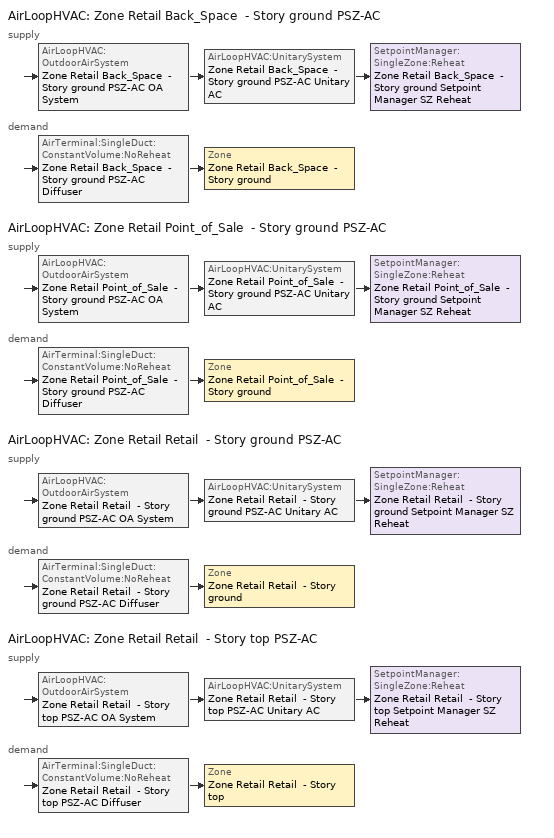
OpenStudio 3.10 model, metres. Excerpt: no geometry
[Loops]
AirLoopHVAC 'Zone Retail Back_Space  - Story ground PSZ-AC'
 supply: AirLoopHVAC:OutdoorAirSystem 'Zone Retail Back_Space  - Story ground PSZ-AC OA System' > AirLoopHVAC:UnitarySystem 'Zone Retail Back_Space  - Story ground PSZ-AC Unitary AC' > SetpointManager:SingleZone:Reheat 'Zone Retail Back_Space  - Story ground Setpoint Manager SZ Reheat'
 demand: AirTerminal:SingleDuct:ConstantVolume:NoReheat 'Zone Retail Back_Space  - Story ground PSZ-AC Diffuser' > Zone 'Zone Retail Back_Space  - Story ground'
AirLoopHVAC 'Zone Retail Point_of_Sale  - Story ground PSZ-AC'
 supply: AirLoopHVAC:OutdoorAirSystem 'Zone Retail Point_of_Sale  - Story ground PSZ-AC OA System' > AirLoopHVAC:UnitarySystem 'Zone Retail Point_of_Sale  - Story ground PSZ-AC Unitary AC' > SetpointManager:SingleZone:Reheat 'Zone Retail Point_of_Sale  - Story ground Setpoint Manager SZ Reheat'
 demand: AirTerminal:SingleDuct:ConstantVolume:NoReheat 'Zone Retail Point_of_Sale  - Story ground PSZ-AC Diffuser' > Zone 'Zone Retail Point_of_Sale  - Story ground'
AirLoopHVAC 'Zone Retail Retail  - Story ground PSZ-AC'
 supply: AirLoopHVAC:OutdoorAirSystem 'Zone Retail Retail  - Story ground PSZ-AC OA System' > AirLoopHVAC:UnitarySystem 'Zone Retail Retail  - Story ground PSZ-AC Unitary AC' > SetpointManager:SingleZone:Reheat 'Zone Retail Retail  - Story ground Setpoint Manager SZ Reheat'
 demand: AirTerminal:SingleDuct:ConstantVolume:NoReheat 'Zone Retail Retail  - Story ground PSZ-AC Diffuser' > Zone 'Zone Retail Retail  - Story ground'
AirLoopHVAC 'Zone Retail Retail  - Story top PSZ-AC'
 supply: AirLoopHVAC:OutdoorAirSystem 'Zone Retail Retail  - Story top PSZ-AC OA System' > AirLoopHVAC:UnitarySystem 'Zone Retail Retail  - Story top PSZ-AC Unitary AC' > SetpointManager:SingleZone:Reheat 'Zone Retail Retail  - Story top Setpoint Manager SZ Reheat'
 demand: AirTerminal:SingleDuct:ConstantVolume:NoReheat 'Zone Retail Retail  - Story top PSZ-AC Diffuser' > Zone 'Zone Retail Retail  - Story top'
[SizingPeriod:DesignDay] Barometric Pressure {Pa}=99536; Wind Speed {m/s}=2.1; Wind Direction {deg}=180; Rain Indicator=No; Snow Indicator=No; Day of Month=21; Day Type=SummerDesignDay; Daylight Saving Time Indicator=No; Humidity Condition Type=Wetbulb; Dry-Bulb Temperature Range Modifier Type=DefaultMultipliers; Solar Model Indicator=ASHRAETau
Name | Maximum Dry-Bulb Temperature {C} | Daily Dry-Bulb Temperature Range {deltaC} | Month | Wetbulb or DewPoint at Maximum Dry-Bulb {C} | ASHRAE Clear Sky Optical Depth for Beam Irradiance | ASHRAE Clear Sky Optical Depth for Diffuse Irradiance
Louisa Co Freeman Fl October .4% Condns DB=>MCWB 1 | 31.1 | 12.4 | 10 | 23.5 | 0.352 | 2.475
Louisa Co Freeman Fl September .4% Condns DB=>MCWB 1 | 33.8 | 11.8 | 9 | 23.2 | 0.382 | 2.406
[Sizing:Zone] Zone Cooling Design Supply Air Temperature Input Method=SupplyAirTemperature; Zone Cooling Design Supply Air Temperature Difference {deltaC}=11.11; Zone Heating Design Supply Air Temperature Input Method=SupplyAirTemperature; Zone Heating Design Supply Air Temperature {C}=50; Zone Heating Design Supply Air Temperature Difference {deltaC}=11.11; Zone Cooling Design Supply Air Humidity Ratio {kg-H2O/kg-air}=0.0085; Zone Heating Design Supply Air Humidity Ratio {kg-H2O/kg-air}=0.008; Cooling Design Air Flow Method=DesignDay; Heating Design Air Flow Method=DesignDay; Heating Maximum Air Flow Fraction=1; Account for Dedicated Outdoor Air System=No; Dedicated Outdoor Air System Control Strategy=NeutralSupplyAir; Dedicated Outdoor Air Low Setpoint Temperature for Design {C}=autosize; Dedicated Outdoor Air High Setpoint Temperature for Design {C}=autosize; Zone Load Sizing Method=Sensible Load Only No Latent Load; Zone Latent Cooling Design Supply Air Humidity Ratio Input Method=HumidityRatioDifference; Zone Cooling Design Supply Air Humidity Ratio Difference {kgWater/kgDryAir}=0.005; Zone Latent Heating Design Supply Air Humidity Ratio Input Method=HumidityRatioDifference; Zone Humidification Design Supply Air Humidity Ratio Difference {kgWater/kgDryAir}=0.005; Sizing Option=Coincident
Name | Zone Cooling Design Supply Air Temperature {C}
Zone Retail Retail  - Story ground; Zone Retail Point_of_Sale  - Story ground; Zone Retail Back_Space  - Story ground; Zone Retail Retail  - Story top | 12.7778
Zone Retail Entry  - Story ground | 14
[Zone equipment]
Zone Retail Retail  - Story ground: Zone Retail Retail  - Story ground PSZ-AC Diffuser
Zone Retail Entry  - Story ground: Zone Retail Entry  - Story ground Unit Heater
Zone Retail Point_of_Sale  - Story ground: Zone Retail Point_of_Sale  - Story ground PSZ-AC Diffuser
Zone Retail Back_Space  - Story ground: Zone Retail Back_Space  - Story ground PSZ-AC Diffuser
Zone Retail Retail  - Story top: Zone Retail Retail  - Story top PSZ-AC Diffuser
[AirLoopHVAC] Design Return Air Flow Fraction of Supply Air Flow=1
Name | Availability Schedule | Design Supply Air Flow Rate {m3/s}
Zone Retail Back_Space  - Story ground PSZ-AC | Zone Retail Back_Space  - Story ground PSZ-AC Occ Sch | 0.487508
Zone Retail Point_of_Sale  - Story ground PSZ-AC | Zone Retail Point_of_Sale  - Story ground PSZ-AC Occ Sch | 0.186677
Zone Retail Retail  - Story ground PSZ-AC | Zone Retail Retail  - Story ground PSZ-AC Occ Sch | 0.616757
Zone Retail Retail  - Story top PSZ-AC | Zone Retail Retail  - Story top PSZ-AC Occ Sch | 1.60197
[Sizing:System] Type of Load to Size On=Sensible; Central Heating Maximum System Air Flow Ratio=1; Preheat Design Temperature {C}=7.22222; Preheat Design Humidity Ratio {kg-H2O/kg-Air}=0.008; Precool Design Temperature {C}=12.7778; Precool Design Humidity Ratio {kg-H2O/kg-Air}=0.008; Central Cooling Design Supply Air Temperature {C}=12.7778; Central Heating Design Supply Air Temperature {C}=50; Sizing Option=Coincident; 100% Outdoor Air in Cooling=No; 100% Outdoor Air in Heating=No; Central Cooling Design Supply Air Humidity Ratio {kg-H2O/kg-Air}=0.0085; Central Heating Design Supply Air Humidity Ratio {kg-H2O/kg-Air}=0.008; Cooling Design Air Flow Method=DesignDay; Heating Design Air Flow Method=DesignDay; System Outdoor Air Method=ZoneSum; Zone Maximum Outdoor Air Fraction=1; Cooling Supply Air Flow Rate Per Floor Area {m3/s-m2}=0.00996765; Cooling Fraction of Autosized Cooling Supply Air Flow Rate=1; Cooling Supply Air Flow Rate Per Unit Cooling Capacity {m3/s-W}=3.94755e-05; Heating Supply Air Flow Rate Per Floor Area {m3/s-m2}=0.00996765; Heating Fraction of Autosized Heating Supply Air Flow Rate=1; Heating Fraction of Autosized Cooling Supply Air Flow Rate=1; Heating Supply Air Flow Rate Per Unit Heating Capacity {m3/s-W}=3.15882e-05; Cooling Design Capacity Method=CoolingDesignCapacity; Cooling Design Capacity Per Floor Area {W/m2}=234.7; Fraction of Autosized Cooling Design Capacity=1; Heating Design Capacity Method=HeatingDesignCapacity; Heating Design Capacity Per Floor Area {W/m2}=157; Fraction of Autosized Heating Design Capacity=1; Central Cooling Capacity Control Method=OnOff; Occupant Diversity=1
Name | Design Outdoor Air Flow Rate {m3/s} | Cooling Design Capacity {W} | Heating Design Capacity {W}
Zone Retail Back_Space  - Story ground PSZ-AC | 0.487508 | 6115.1 | 5745.84
Zone Retail Point_of_Sale  - Story ground PSZ-AC | 0.186677 | 2501.26 | 1867.29
Zone Retail Retail  - Story ground PSZ-AC | 0.616757 | 8474.28 | 8603.92
Zone Retail Retail  - Story top PSZ-AC | 1.60197 | 21305.14 | 19155.9
[SetpointManager:SingleZone:Reheat] Minimum Supply Air Temperature {C}=12.7778; Maximum Supply Air Temperature {C}=50
Name | Control Zone | Setpoint Node or NodeList
Zone Retail Back_Space  - Story ground Setpoint Manager SZ Reheat | Zone Retail Back_Space  - Story ground | Zone Retail Back_Space  - Story ground PSZ-AC Supply Outlet Node
Zone Retail Point_of_Sale  - Story ground Setpoint Manager SZ Reheat | Zone Retail Point_of_Sale  - Story ground | Zone Retail Point_of_Sale  - Story ground PSZ-AC Supply Outlet Node
Zone Retail Retail  - Story ground Setpoint Manager SZ Reheat | Zone Retail Retail  - Story ground | Zone Retail Retail  - Story ground PSZ-AC Supply Outlet Node
Zone Retail Retail  - Story top Setpoint Manager SZ Reheat | Zone Retail Retail  - Story top | Zone Retail Retail  - Story top PSZ-AC Supply Outlet Node
[Coil:Heating:Gas] Availability Schedule=Always On Discrete; Gas Burner Efficiency=0.8; On Cycle Parasitic Electric Load {W}=0; Off Cycle Parasitic Gas Load {W}=0
Name | Nominal Capacity {W}
Zone Retail Back_Space  - Story ground PSZ-AC Gas Htg Coil 61kBtu/hr 0.8 Thermal Eff | 17556
Zone Retail Point_of_Sale  - Story ground PSZ-AC Gas Htg Coil 27kBtu/hr 0.8 Thermal Eff | 7054.74
Zone Retail Retail  - Story ground PSZ-AC Gas Htg Coil 93kBtu/hr 0.8 Thermal Eff | 23763.8
Zone Retail Entry  - Story ground UnitHeater Gas Htg Coil 1kBtu/hr 0.8 Thermal Eff | 443.849
Zone Retail Retail  - Story top PSZ-AC Gas Htg Coil 212kBtu/hr 0.8 Thermal Eff | 59920.5
[Coil:Heating:Electric] Availability Schedule=Always Off Discrete; Efficiency=1; Nominal Capacity {W}=0
Zone Retail Back_Space  - Story ground PSZ-AC No Heat; Zone Retail Point_of_Sale  - Story ground PSZ-AC No Heat; Zone Retail Retail  - Story ground PSZ-AC No Heat; Zone Retail Retail  - Story top PSZ-AC No Heat
[Coil:Cooling:DX:SingleSpeed] Availability Schedule=Always On Discrete; Rated Evaporator Fan Power Per Volume Flow Rate 2017 {W/(m3/s)}=773.3; Rated Evaporator Fan Power Per Volume Flow Rate 2023 {W/(m3/s)}=934.4; Total Cooling Capacity Function of Temperature Curve=DOE Ref DX Clg Coil Cool-Cap-fT; Total Cooling Capacity Function of Flow Fraction Curve=DOE Ref DX Clg Coil Cool-CAP-fFlow; Energy Input Ratio Function of Temperature Curve=DOE Ref DX Clg Coil Cool-EIR-fT; Energy Input Ratio Function of Flow Fraction Curve=DOE Ref DX Clg Coil Cool-EIR-fFlow; Part Load Fraction Correlation Curve=DOE Ref DX Clg Coil Cool-PLF-fPLR; Minimum Outdoor Dry-Bulb Temperature for Compressor Operation {C}=-25; Nominal Time for Condensate Removal to Begin {s}=0; Ratio of Initial Moisture Evaporation Rate and Steady State Latent Capacity=0; Maximum Cycling Rate {cycles/hr}=0; Latent Capacity Time Constant {s}=0; Condenser Type=AirCooled; Evaporative Condenser Effectiveness=0.9; Evaporative Condenser Air Flow Rate {m3/s}=autosize; Evaporative Condenser Pump Rated Power Consumption {W}=autosize; Crankcase Heater Capacity {W}=0; Maximum Outdoor Dry-Bulb Temperature for Crankcase Heater Operation {C}=10; Basin Heater Capacity {W/K}=0; Basin Heater Setpoint Temperature {C}=2
Name | Rated Total Cooling Capacity {W} | Rated Sensible Heat Ratio | Rated COP {W/W} | Rated Air Flow Rate {m3/s}
Zone Retail Back_Space  - Story ground PSZ-AC 1spd DX AC Clg Coil 31kBtu/hr 11.06SEER 34kBtu/hr 9.7SEER | 9520.57 | 0.785638 | 2.967036 | 0.487508
Zone Retail Point_of_Sale  - Story ground PSZ-AC 1spd DX AC Clg Coil 15kBtu/hr 11.06SEER 16kBtu/hr 9.7SEER | 4022.17 | 0.748464 | 2.967036 | 0.186677
Zone Retail Retail  - Story ground PSZ-AC 1spd DX AC Clg Coil 51kBtu/hr 11.06SEER 55kBtu/hr 9.7SEER | 13931.9 | 0.731422 | 2.967036 | 0.616757
Zone Retail Retail  - Story top PSZ-AC 1spd DX AC Clg Coil 116kBtu/hr 9.63EER 111kBtu/hr 8.9EER | 30666.8 | 0.79392 | 3.10038 | 1.60197
[Fan:OnOff] Availability Schedule=Always On Discrete; Pressure Rise {Pa}=622.722; Motor In Airstream Fraction=1
Name | Fan Total Efficiency | Maximum Flow Rate {m3/s} | Motor Efficiency | Fan Power Ratio Function of Speed Ratio Curve | Fan Efficiency Ratio Function of Speed Ratio Curve
Zone Retail Back_Space  - Story ground PSZ-AC Fan | 0.1885 | 0.487508 | 0.29 | Fan On Off Power Curve | Fan On Off Efficiency Curve
Zone Retail Point_of_Sale  - Story ground PSZ-AC Fan | 0.1885 | 0.186677 | 0.29 | Fan On Off Power Curve 1 | Fan On Off Efficiency Curve 1
Zone Retail Retail  - Story ground PSZ-AC Fan | 0.1885 | 0.616757 | 0.29 | Fan On Off Power Curve 2 | Fan On Off Efficiency Curve 2
Zone Retail Retail  - Story top PSZ-AC Fan | 0.546 | 1.60197 | 0.84 | Fan On Off Power Curve 3 | Fan On Off Efficiency Curve 3
[AirLoopHVAC:UnitarySystem] Control Type=Load; Dehumidification Control Type=None; Availability Schedule=Always On Discrete; Fan Placement=DrawThrough; DX Heating Coil Sizing Ratio=1; Use DOAS DX Cooling Coil=No; DOAS DX Cooling Coil Leaving Minimum Air Temperature {C}=2; Latent Load Control=SensibleOnlyLoadControl; Supply Air Flow Rate Method During Cooling Operation=SupplyAirFlowRate; Supply Air Flow Rate Method During Heating Operation=SupplyAirFlowRate; Supply Air Flow Rate Method When No Cooling or Heating is Required=None; No Load Supply Air Flow Rate Control Set To Low Speed=Yes; Maximum Supply Air Temperature {C}=50; Maximum Outdoor Dry-Bulb Temperature for Supplemental Heater Operation {C}=21; Ancilliary On-Cycle Electric Power {W}=0; Ancilliary Off-Cycle Electric Power {W}=0
Name | Controlling Zone or Thermostat Location | Supply Fan | Supply Air Fan Operating Mode Schedule | Heating Coil | Cooling Coil | Supplemental Heating Coil | Supply Air Flow Rate During Cooling Operation {m3/s} | Supply Air Flow Rate During Heating Operation {m3/s}
Zone Retail Back_Space  - Story ground PSZ-AC Unitary AC | Zone Retail Back_Space  - Story ground | Zone Retail Back_Space  - Story ground PSZ-AC Fan | Zone Retail Back_Space  - Story ground PSZ-AC_night_fancycle_schedule | Zone Retail Back_Space  - Story ground PSZ-AC Gas Htg Coil 61kBtu/hr 0.8 Thermal Eff | Zone Retail Back_Space  - Story ground PSZ-AC 1spd DX AC Clg Coil 31kBtu/hr 11.06SEER 34kBtu/hr 9.7SEER | Zone Retail Back_Space  - Story ground PSZ-AC No Heat | 0.487508 | 0.487508
Zone Retail Point_of_Sale  - Story ground PSZ-AC Unitary AC | Zone Retail Point_of_Sale  - Story ground | Zone Retail Point_of_Sale  - Story ground PSZ-AC Fan | Zone Retail Point_of_Sale  - Story ground PSZ-AC_night_fancycle_schedule | Zone Retail Point_of_Sale  - Story ground PSZ-AC Gas Htg Coil 27kBtu/hr 0.8 Thermal Eff | Zone Retail Point_of_Sale  - Story ground PSZ-AC 1spd DX AC Clg Coil 15kBtu/hr 11.06SEER 16kBtu/hr 9.7SEER | Zone Retail Point_of_Sale  - Story ground PSZ-AC No Heat | 0.186677 | 0.186677
Zone Retail Retail  - Story ground PSZ-AC Unitary AC | Zone Retail Retail  - Story ground | Zone Retail Retail  - Story ground PSZ-AC Fan | Zone Retail Retail  - Story ground PSZ-AC_night_fancycle_schedule | Zone Retail Retail  - Story ground PSZ-AC Gas Htg Coil 93kBtu/hr 0.8 Thermal Eff | Zone Retail Retail  - Story ground PSZ-AC 1spd DX AC Clg Coil 51kBtu/hr 11.06SEER 55kBtu/hr 9.7SEER | Zone Retail Retail  - Story ground PSZ-AC No Heat | 0.616757 | 0.616757
Zone Retail Retail  - Story top PSZ-AC Unitary AC | Zone Retail Retail  - Story top | Zone Retail Retail  - Story top PSZ-AC Fan | Zone Retail Retail  - Story top PSZ-AC_night_fancycle_schedule | Zone Retail Retail  - Story top PSZ-AC Gas Htg Coil 212kBtu/hr 0.8 Thermal Eff | Zone Retail Retail  - Story top PSZ-AC 1spd DX AC Clg Coil 116kBtu/hr 9.63EER 111kBtu/hr 8.9EER | Zone Retail Retail  - Story top PSZ-AC No Heat | 1.60197 | 1.60197
[Controller:OutdoorAir] Economizer Control Type=NoEconomizer; Economizer Control Action Type=ModulateFlow; Economizer Maximum Limit Dry-Bulb Temperature {C}=28; Economizer Maximum Limit Enthalpy {J/kg}=64000; Lockout Type=LockoutWithCompressor; Minimum Limit Type=FixedMinimum; High Humidity Control=No; High Humidity Outdoor Air Flow Ratio=1; Control High Indoor Humidity Based on Outdoor Humidity Ratio=Yes; Heat Recovery Bypass Control Type=BypassWhenWithinEconomizerLimits; Economizer Operation Staging=InterlockedWithMechanicalCooling
Name | Minimum Outdoor Air Flow Rate {m3/s} | Maximum Outdoor Air Flow Rate {m3/s} | Minimum Outdoor Air Schedule | Controller Mechanical Ventilation
Zone Retail Back_Space  - Story ground PSZ-AC OA System Controller | 0.0234463 | 0.487508 | Zone Retail Back_Space  - Story ground PSZ-AC_night_ventcycle_schedule | Controller Mechanical Ventilation 1
Zone Retail Point_of_Sale  - Story ground PSZ-AC OA System Controller | 0.0186042 | 0.186677 | Zone Retail Point_of_Sale  - Story ground PSZ-AC_night_ventcycle_schedule | Controller Mechanical Ventilation 2
Zone Retail Retail  - Story ground PSZ-AC OA System Controller | 0.0746149 | 0.616757 | Zone Retail Retail  - Story ground PSZ-AC_night_ventcycle_schedule | Controller Mechanical Ventilation 3
Zone Retail Retail  - Story top PSZ-AC OA System Controller | 0.141584 | 1.60197 | Zone Retail Retail  - Story top PSZ-AC_night_ventcycle_schedule | Controller Mechanical Ventilation 4
[Controller:MechanicalVentilation] Availability Schedule=Always On Discrete
Controller Mechanical Ventilation 1; Controller Mechanical Ventilation 2; Controller Mechanical Ventilation 3; Controller Mechanical Ventilation 4
[AirLoopHVAC:OutdoorAirSystem]
Name | Controller
Zone Retail Back_Space  - Story ground PSZ-AC OA System | Zone Retail Back_Space  - Story ground PSZ-AC OA System Controller
Zone Retail Point_of_Sale  - Story ground PSZ-AC OA System | Zone Retail Point_of_Sale  - Story ground PSZ-AC OA System Controller
Zone Retail Retail  - Story ground PSZ-AC OA System | Zone Retail Retail  - Story ground PSZ-AC OA System Controller
Zone Retail Retail  - Story top PSZ-AC OA System | Zone Retail Retail  - Story top PSZ-AC OA System Controller
[AvailabilityManager:NightCycle] Applicability Schedule=Always On Discrete; Control Type=CycleOnAny; Thermostat Tolerance {deltaC}=1.9999; Cycling Run Time Control Type=Thermostat; Cycling Run Time {s}=1800
Availability Manager Night Cycle 1; Availability Manager Night Cycle 2; Availability Manager Night Cycle 3; Availability Manager Night Cycle 4
[AirTerminal:SingleDuct:ConstantVolume:NoReheat] Availability Schedule=Always On Discrete
Name | Maximum Air Flow Rate {m3/s}
Zone Retail Back_Space  - Story ground PSZ-AC Diffuser | 0.487508
Zone Retail Point_of_Sale  - Story ground PSZ-AC Diffuser | 0.186677
Zone Retail Retail  - Story ground PSZ-AC Diffuser | 0.616757
Zone Retail Retail  - Story top PSZ-AC Diffuser | 1.60197
[Fan:ConstantVolume]
Zone Retail Entry  - Story ground UnitHeater Fan: Availability Schedule=Always On Discrete; Fan Total Efficiency=0.1885; Pressure Rise {Pa}=49.8178; Maximum Flow Rate {m3/s}=0.0127359; Motor Efficiency=0.29; Motor In Airstream Fraction=1
[ZoneHVAC:UnitHeater]
Zone Retail Entry  - Story ground Unit Heater: Availability Schedule=Always On Discrete; Supply Air Fan=Zone Retail Entry  - Story ground UnitHeater Fan; Maximum Supply Air Flow Rate {m3/s}=0.0127359; Fan Control Type=OnOff; Heating Coil=Zone Retail Entry  - Story ground UnitHeater Gas Htg Coil 1kBtu/hr 0.8 Thermal Eff; Maximum Hot Water Flow Rate {m3/s}=autosize; Minimum Hot Water Flow Rate {m3/s}=0; Heating Convergence Tolerance=0.001
[Schedule:Ruleset]
Name | Default Day Schedule | Summer Design Day Schedule | Winter Design Day Schedule
Zone Retail Back_Space  - Story ground PSZ-AC Occ Sch | Zone Retail Back_Space  - Story ground PSZ-AC Occ Sch Default | Zone Retail Back_Space  - Story ground PSZ-AC Occ Sch Summer Design Day | Zone Retail Back_Space  - Story ground PSZ-AC Occ Sch Winter Design Day
Zone Retail Point_of_Sale  - Story ground PSZ-AC Occ Sch | Zone Retail Point_of_Sale  - Story ground PSZ-AC Occ Sch Default | Zone Retail Point_of_Sale  - Story ground PSZ-AC Occ Sch Summer Design Day | Zone Retail Point_of_Sale  - Story ground PSZ-AC Occ Sch Winter Design Day
Zone Retail Retail  - Story ground PSZ-AC Occ Sch | Zone Retail Retail  - Story ground PSZ-AC Occ Sch Default | Zone Retail Retail  - Story ground PSZ-AC Occ Sch Summer Design Day | Zone Retail Retail  - Story ground PSZ-AC Occ Sch Winter Design Day
Zone Retail Retail  - Story top PSZ-AC Occ Sch | Zone Retail Retail  - Story top PSZ-AC Occ Sch Default | Zone Retail Retail  - Story top PSZ-AC Occ Sch Summer Design Day | Zone Retail Retail  - Story top PSZ-AC Occ Sch Winter Design Day
Zone Retail Back_Space  - Story ground PSZ-AC_night_fancycle_schedule | Zone Retail Back_Space  - Story ground PSZ-AC Occ Sch Default 1 | Zone Retail Back_Space  - Story ground PSZ-AC Occ Sch Summer Design Day 1 | Zone Retail Back_Space  - Story ground PSZ-AC Occ Sch Winter Design Day 1
Zone Retail Point_of_Sale  - Story ground PSZ-AC_night_fancycle_schedule | Zone Retail Point_of_Sale  - Story ground PSZ-AC Occ Sch Default 1 | Zone Retail Point_of_Sale  - Story ground PSZ-AC Occ Sch Summer Design Day 1 | Zone Retail Point_of_Sale  - Story ground PSZ-AC Occ Sch Winter Design Day 1
Zone Retail Retail  - Story ground PSZ-AC_night_fancycle_schedule | Zone Retail Retail  - Story ground PSZ-AC Occ Sch Default 1 | Zone Retail Retail  - Story ground PSZ-AC Occ Sch Summer Design Day 1 | Zone Retail Retail  - Story ground PSZ-AC Occ Sch Winter Design Day 1
Zone Retail Retail  - Story top PSZ-AC_night_fancycle_schedule | Zone Retail Retail  - Story top PSZ-AC Occ Sch Default 2 | Zone Retail Retail  - Story top PSZ-AC Occ Sch Summer Design Day 2 | Zone Retail Retail  - Story top PSZ-AC Occ Sch Winter Design Day 2
[Schedule:Day]
Zone Retail Back_Space  - Story ground PSZ-AC Occ Sch Default; Zone Retail Point_of_Sale  - Story ground PSZ-AC Occ Sch Default; Zone Retail Retail  - Story ground PSZ-AC Occ Sch Default; Zone Retail Retail  - Story top PSZ-AC Occ Sch Default; Zone Retail Back_Space  - Story ground PSZ-AC Occ Sch Default 1; Zone Retail Point_of_Sale  - Story ground PSZ-AC Occ Sch Default 1; Zone Retail Retail  - Story ground PSZ-AC Occ Sch Default 1; Zone Retail Retail  - Story top PSZ-AC Occ Sch Default 2: 7, 0, 0, 17, 0, 1, 24, 0, 0
Zone Retail Back_Space  - Story ground PSZ-AC Occ Sch Winter Design Day; Zone Retail Back_Space  - Story ground PSZ-AC Occ Sch Summer Design Day; Zone Retail Point_of_Sale  - Story ground PSZ-AC Occ Sch Winter Design Day; Zone Retail Point_of_Sale  - Story ground PSZ-AC Occ Sch Summer Design Day; Zone Retail Retail  - Story ground PSZ-AC Occ Sch Winter Design Day; Zone Retail Retail  - Story ground PSZ-AC Occ Sch Summer Design Day; Zone Retail Retail  - Story top PSZ-AC Occ Sch Winter Design Day; Zone Retail Retail  - Story top PSZ-AC Occ Sch Summer Design Day; Zone Retail Back_Space  - Story ground PSZ-AC Occ Sch Summer Design Day 1; Zone Retail Back_Space  - Story ground PSZ-AC Occ Sch Winter Design Day 1; Zone Retail Point_of_Sale  - Story ground PSZ-AC Occ Sch Summer Design Day 1; Zone Retail Point_of_Sale  - Story ground PSZ-AC Occ Sch Winter Design Day 1; Zone Retail Retail  - Story ground PSZ-AC Occ Sch Summer Design Day 1; Zone Retail Retail  - Story ground PSZ-AC Occ Sch Winter Design Day 1; Zone Retail Retail  - Story top PSZ-AC Occ Sch Summer Design Day 2; Zone Retail Retail  - Story top PSZ-AC Occ Sch Winter Design Day 2: 24, 0, 1
Schedule Day 26; Schedule Day 28; Schedule Day 30; Schedule Day 32; Schedule Day 37; Schedule Day 39; Schedule Day 41; Schedule Day 43: 7, 0, 0, 24, 0, 1
Schedule Day 27; Schedule Day 29; Schedule Day 31; Schedule Day 33; Schedule Day 36; Schedule Day 38; Schedule Day 40; Schedule Day 42: 9, 0, 0, 20, 0, 1, 24, 0, 0
[Schedule:Rule] Date Specification Type=DateRange; Start Month=1; End Month=12
Name | Schedule Ruleset | Rule Order | Day Schedule | Apply Saturday | Start Day | End Day | Apply Sunday
Schedule Rule 26 | Zone Retail Back_Space  - Story ground PSZ-AC Occ Sch | 1 | Schedule Day 26 | Yes | 6 | 29
Schedule Rule 27 | Zone Retail Back_Space  - Story ground PSZ-AC Occ Sch | 0 | Schedule Day 27 |  | 7 | 30 | Yes
Schedule Rule 28 | Zone Retail Point_of_Sale  - Story ground PSZ-AC Occ Sch | 1 | Schedule Day 28 | Yes | 6 | 29
Schedule Rule 29 | Zone Retail Point_of_Sale  - Story ground PSZ-AC Occ Sch | 0 | Schedule Day 29 |  | 7 | 30 | Yes
Schedule Rule 30 | Zone Retail Retail  - Story ground PSZ-AC Occ Sch | 1 | Schedule Day 30 | Yes | 6 | 29
Schedule Rule 31 | Zone Retail Retail  - Story ground PSZ-AC Occ Sch | 0 | Schedule Day 31 |  | 7 | 30 | Yes
Schedule Rule 32 | Zone Retail Retail  - Story top PSZ-AC Occ Sch | 1 | Schedule Day 32 | Yes | 6 | 29
Schedule Rule 33 | Zone Retail Retail  - Story top PSZ-AC Occ Sch | 0 | Schedule Day 33 |  | 7 | 30 | Yes
Schedule Rule 40 | Zone Retail Back_Space  - Story ground PSZ-AC_night_fancycle_schedule | 0 | Schedule Day 36 |  | 7 | 30 | Yes
Schedule Rule 41 | Zone Retail Back_Space  - Story ground PSZ-AC_night_fancycle_schedule | 1 | Schedule Day 37 | Yes | 6 | 29
Schedule Rule 42 | Zone Retail Point_of_Sale  - Story ground PSZ-AC_night_fancycle_schedule | 0 | Schedule Day 38 |  | 7 | 30 | Yes
Schedule Rule 43 | Zone Retail Point_of_Sale  - Story ground PSZ-AC_night_fancycle_schedule | 1 | Schedule Day 39 | Yes | 6 | 29
Schedule Rule 44 | Zone Retail Retail  - Story ground PSZ-AC_night_fancycle_schedule | 0 | Schedule Day 40 |  | 7 | 30 | Yes
Schedule Rule 45 | Zone Retail Retail  - Story ground PSZ-AC_night_fancycle_schedule | 1 | Schedule Day 41 | Yes | 6 | 29
Schedule Rule 46 | Zone Retail Retail  - Story top PSZ-AC_night_fancycle_schedule | 0 | Schedule Day 42 |  | 7 | 30 | Yes
Schedule Rule 47 | Zone Retail Retail  - Story top PSZ-AC_night_fancycle_schedule | 1 | Schedule Day 43 | Yes | 6 | 29
[Schedule:Constant]
Name | Value
Always On Discrete; Zone Retail Back_Space  - Story ground PSZ-AC_night_ventcycle_schedule; Zone Retail Point_of_Sale  - Story ground PSZ-AC_night_ventcycle_schedule; Zone Retail Retail  - Story ground PSZ-AC_night_ventcycle_schedule; Zone Retail Retail  - Story top PSZ-AC_night_ventcycle_schedule | 1
Always Off Discrete | 0
[Curve:Exponent] Coefficient1 Constant=1; Coefficient2 Constant=0; Coefficient3 Constant=0; Minimum Value of x=0; Maximum Value of x=1
Fan On Off Power Curve; Fan On Off Power Curve 1; Fan On Off Power Curve 2; Fan On Off Power Curve 3
[Curve:Cubic] Coefficient1 Constant=1; Coefficient2 x=0; Coefficient3 x**2=0; Coefficient4 x**3=0
Name | Minimum Value of x | Maximum Value of x
Fan On Off Efficiency Curve; Fan On Off Efficiency Curve 1; Fan On Off Efficiency Curve 2; Fan On Off Efficiency Curve 3 | 0 | 1
DOE Ref DX Clg Coil Cool-CAP-fFlow; DOE Ref DX Clg Coil Cool-EIR-fFlow | -100 | 100
[Curve:Biquadratic] Minimum Value of x=-100; Maximum Value of x=100; Minimum Value of y=-100; Maximum Value of y=100
Name | Coefficient1 Constant | Coefficient2 x | Coefficient3 x**2 | Coefficient4 y | Coefficient5 y**2 | Coefficient6 x*y
DOE Ref DX Clg Coil Cool-Cap-fT | 0.971212 | -0.0152755 | 0.00144345 | -0.00039321 | -6.8364e-06 | -0.000290596
DOE Ref DX Clg Coil Cool-EIR-fT | 0.286871 | 0.0239022 | -0.000810648 | 0.0134585 | 0.000338936 | -0.000487004
[Curve:Quadratic]
DOE Ref DX Clg Coil Cool-PLF-fPLR: Coefficient1 Constant=0.909496; Coefficient2 x=0.0986477; Coefficient3 x**2=-0.00819488; Minimum Value of x=0; Maximum Value of x=1
